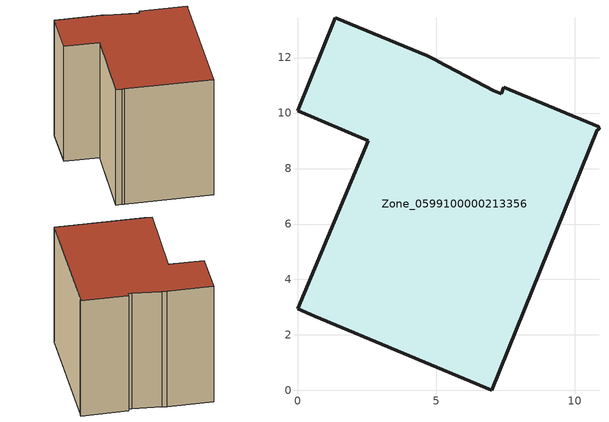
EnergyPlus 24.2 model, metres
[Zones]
Zone_0599100000213356
 floor ground (C_G): 5.05,11.87 7.07,10.8 7.34,10.7 7.44,10.93 10.86,9.51 10.87,9.42 10.81,9.4 6.99,0 0.62,2.68 0.46,2.75 0,2.94 2.55,9.01 0.02,10.07 1.36,13.44 4.68,12.06 5.03,11.88 z0
 wall outside (C_F): 0.02,10.07 2.55,9.01 0,2.94 0.46,2.75 0.62,2.68 6.99,0 10.81,9.4 10.87,9.42 10.86,9.51 7.44,10.93 7.34,10.7 7.07,10.8 5.05,11.87 5.03,11.88 4.68,12.06 1.36,13.44 0.02,10.07 z0:10.51
 roof outside (C_R): 7.07,10.8 5.05,11.87 5.03,11.88 4.68,12.06 1.36,13.44 0.02,10.07 2.55,9.01 0,2.94 0.46,2.75 0.62,2.68 6.99,0 10.81,9.4 10.87,9.42 10.86,9.51 7.44,10.93 7.34,10.7 z10.51
[BUILDING]
Pand.0599100000213356: North Axis=0; Terrain=City; Loads Convergence Tolerance Value=0.04; Temperature Convergence Tolerance Value=0.4; Solar Distribution=FullExterior; Maximum Number of Warmup Days=25; Minimum Number of Warmup Days=1
[Site:Location]
Rotterdam.The.Hague.AP_ZH_NLD Design_Conditions: Latitude=51.96; Longitude=4.45; Time Zone=1; Elevation=-4.5
[SITE:GROUNDTEMPERATURE:BUILDINGSURFACE]
18, 18, 18, 18, 18, 18, 18, 18, 18, 18, 18, 18
[MATERIAL] Thermal Absorptance=0.9; Solar Absorptance=0.7; Visible Absorptance=0.7
Name | Roughness | Thickness | Conductivity | Density | Specific Heat
G.D.1965 | MediumSmooth | 0.15 | 1 | 540 | 1210
F.D.1965 | Rough | 0.3 | 0.857143 | 1920 | 840
R.D.1965 | MediumRough | 0.2 | 0.08 | 1500 | 1000
[CONSTRUCTION]
C_G: G.D.1965
C_F: F.D.1965
C_R: R.D.1965
[ZONE]
Zone_0599100000213356: Type=1; Multiplier=1; Ceiling Height=Autocalculate; Volume=Autocalculate; Floor Area=autocalculate; Part of Total Floor Area=Yes
[ZONEINFILTRATION:DESIGNFLOWRATE]
Infil_Zone_0599100000213356: Zone or ZoneList or Space or SpaceList=Zone_0599100000213356; Schedule=AlwaysOn; Design Flow Rate Calculation Method=Flow/Area; Flow Rate per Floor Area=0.0042; Constant Term Coefficient=1; Temperature Term Coefficient=0; Velocity Term Coefficient=0; Velocity Squared Term Coefficient=0
[HVACTEMPLATE:ZONE:IDEALLOADSAIRSYSTEM]
Zone_0599100000213356: Maximum Heating Supply Air Temperature=50; Minimum Cooling Supply Air Temperature=13; Maximum Heating Supply Air Humidity Ratio=0.0156; Minimum Cooling Supply Air Humidity Ratio=0.0077; Heating Limit=NoLimit; Cooling Limit=NoLimit; Dehumidification Control Type=ConstantSensibleHeatRatio; Cooling Sensible Heat Ratio=0.7; Dehumidification Setpoint=60; Humidification Control Type=None; Humidification Setpoint=30; Outdoor Air Method=None; Outdoor Air Flow Rate per Person=0.00944; Outdoor Air Flow Rate per Zone Floor Area=0; Outdoor Air Flow Rate per Zone=0; Demand Controlled Ventilation Type=None; Outdoor Air Economizer Type=NoEconomizer; Heat Recovery Type=None; Sensible Heat Recovery Effectiveness=0.7; Latent Heat Recovery Effectiveness=0.65
[ZONECONTROL:THERMOSTAT]
ThermostatControl_Zone_0599100000213356: Zone or ZoneList=Zone_0599100000213356; Control Type Schedule=DualSetpointControlType; Control 1=Thermostat_Zone_0599100000213356; Temperature Difference Between Cutout And Setpoint=0
[THERMOSTATSETPOINT:DUALSETPOINT]
Thermostat_Zone_0599100000213356: Heating Setpoint Temperature Schedule=HeatingSetpoint_Zone_0599100000213356; Cooling Setpoint Temperature Schedule=CoolingSetpoint_Zone_0599100000213356
[SCHEDULE:COMPACT]
HeatingSetpoint_Zone_0599100000213356: Through: 12/31, For: AllDays, Until: 24:00, 21
CoolingSetpoint_Zone_0599100000213356: Through: 12/31, For: AllDays, Until: 24:00, 24
DualSetpointControlType: Through: 12/31, For: AllDays, Until: 24:00, 4
AlwaysOn: Through: 12/31, For: AllDays, Until: 24:00, 1
